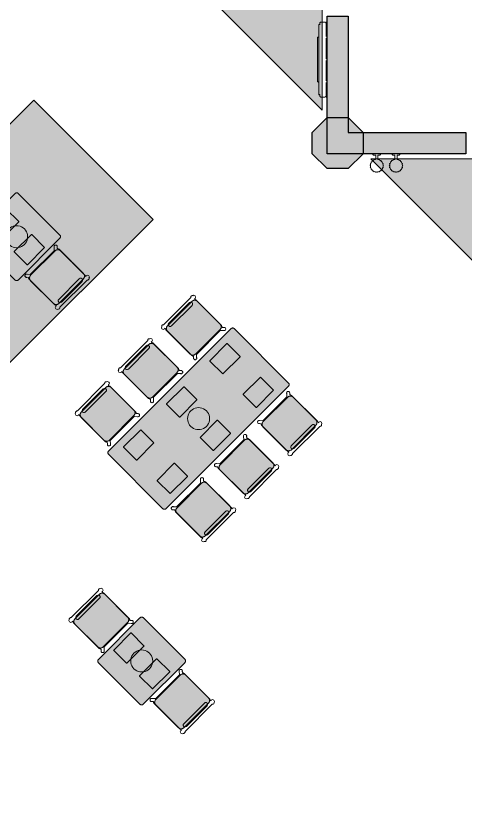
# Model space of a CAD drawing. Extents: x 2172.2 to 2210.6, y 415.3 to 458.1.
# Drawn here: x 2189.84 to 2195.15, y 437.31 to 446.82 of the extents above; entities that cross this region are included whole.
import ezdxf

# ---------------------------------------------------------------- set-up
doc = ezdxf.new("R2010")
doc.units = 0
for name, color, linetype, lineweight in [('AYAA_M3_CHAIRS', 7, 'CONTINUOUS', 18), ('AYAA_M3_COLUMNS', 8, 'CONTINUOUS', 30), ('AYAA_M3_FINE_DETAIL', 8, 'CONTINUOUS', 9), ('AYAA_M3_FLOOR_DECOR', 32, 'CONTINUOUS', 9), ('AYAA_M3_TABLES', 7, 'CONTINUOUS', 18), ('AYAA_M3_WALL_DECOR', 32, 'CONTINUOUS', 13), ('AYAA_M3_WALL_LIGHTS', 32, 'CONTINUOUS', 13), ('AYAA_M3_WALLS', 7, 'CONTINUOUS', 30)]:
    doc.layers.add(name, color=color, linetype=linetype, lineweight=lineweight)

# ---------------------------------------------------------------- blocks, each defined once
blk = doc.blocks.new('AYAA_M3_ARCHITECTURE')
at = {"layer": 'AYAA_M3_COLUMNS', "true_color": 0xcfdadc}
blk.add_hatch(color=256, dxfattribs=at).paths.add_polyline_path([(3.511421, 11.014322), (3.334645, 11.191097), (3.334678, 11.441131), (3.511421, 11.61787), (3.761419, 11.61787), (3.938195, 11.441095), (3.938195, 11.191097), (3.761419, 11.014322)])
at = {"layer": 'AYAA_M3_WALLS', "true_color": 0xe1e6e6}
blk.add_hatch(color=256, dxfattribs=at).paths.add_polyline_path([(3.51142, 11.191096), (3.51142, 12.816096), (3.76142, 12.816096), (3.76142, 11.441096), (5.149808, 11.441096), (5.149808, 11.191096)])
at = {"layer": 'AYAA_M3_COLUMNS', "linetype": 'CONTINUOUS', "lineweight": -2}
blk.add_lwpolyline([(3.511421, 11.014322), (3.334645, 11.191097), (3.334678, 11.441131), (3.511421, 11.61787), (3.761419, 11.61787), (3.938195, 11.441095), (3.938195, 11.191097), (3.761419, 11.014322)], close=True, dxfattribs=at)
at = {"layer": 'AYAA_M3_WALLS', "linetype": 'CONTINUOUS', "lineweight": -2}
blk.add_lwpolyline([(3.51142, 11.191096), (3.51142, 12.816096), (3.76142, 12.816096), (3.76142, 11.441096), (5.149808, 11.441096), (5.149808, 11.191096)], close=True, dxfattribs=at)
blk = doc.blocks.new('AYAA_M3_MIXED_FLOOR_BAY_01')
at = {"true_color": 0xa16b4f}
for points in [[(0.069483, 11.800905), (-1.602789, 10.128633), (-0.238478, 8.764322), (1.433794, 10.436594), (1.454892, 10.415496), (-0.256306, 8.704298), (-1.662812, 10.110804), (0.048386, 11.822002)], [(-1.494746, 10.160724), (-0.206386, 8.872365), (1.395819, 10.474569), (1.425355, 10.445033), (-0.231346, 8.788331), (-1.578779, 10.135764), (0.077923, 11.792466), (0.107459, 11.762929)]]:
    blk.add_hatch(color=256, dxfattribs=at).paths.add_polyline_path(points)
at = {"true_color": 0x3d3b33}
for points in [[(0.069483, 11.800905), (0.077923, 11.792466), (-1.578779, 10.135764), (-0.231346, 8.788331), (1.425355, 10.445033), (1.433794, 10.436594), (-0.238478, 8.764322), (-1.602789, 10.128633)], [(1.38738, 10.483008), (1.395819, 10.474569), (-0.206386, 8.872365), (-1.494746, 10.160724), (0.107459, 11.762929), (0.115898, 11.75449), (-1.470736, 10.167856), (-0.199255, 8.896374)]]:
    blk.add_hatch(color=256, dxfattribs=at).paths.add_polyline_path(points)
at = {"true_color": 0xa16b4f}
h = blk.add_hatch(color=256, dxfattribs=at)
h.paths.add_polyline_path([(0.115898, 11.75449), (0.180598, 11.68979), (-0.002455, 11.616446), (-0.1435, 11.264425), (0.208521, 11.40547), (0.281865, 11.588523), (0.433769, 11.436619), (0.250716, 11.363275), (0.109671, 11.011254), (0.461692, 11.152299), (0.535036, 11.335352), (0.68694, 11.183448), (0.503887, 11.110103), (0.362842, 10.758083), (0.714863, 10.899128), (0.788207, 11.082181), (0.940111, 10.930277), (0.757058, 10.856932), (0.616014, 10.504912), (0.968034, 10.645956), (1.041379, 10.82901), (1.193283, 10.677105), (1.010229, 10.603761), (0.869185, 10.251741), (1.221205, 10.392785), (1.29455, 10.575838), (1.38738, 10.483008), (-0.199255, 8.896374), (-1.470736, 10.167856)])
h.paths.add_polyline_path([(0.413361, 10.006893), (0.272316, 9.654872), (0.624337, 9.795917), (0.765381, 10.147937)], flags=0)
h.paths.add_polyline_path([(0.371166, 10.049088), (0.51221, 10.401108), (0.16019, 10.260064), (0.019145, 9.908043)], flags=0)
h.paths.add_polyline_path([(-0.234026, 10.161214), (0.117994, 10.302259), (0.259039, 10.65428), (-0.092981, 10.513235)], flags=0)
h.paths.add_polyline_path([(-0.324553, 9.058003), (0.027468, 9.199048), (0.168513, 9.551069), (-0.183508, 9.410024)], flags=0)
h.paths.add_polyline_path([(-0.135177, 10.55543), (0.005868, 10.907451), (-0.346153, 10.766406), (-0.487197, 10.414385)], flags=0)
h.paths.add_polyline_path([(-0.225703, 9.452219), (-0.084658, 9.80424), (-0.436679, 9.663195), (-0.577724, 9.311174)], flags=0)
h.paths.add_polyline_path([(-0.247303, 11.160622), (-0.599324, 11.019577), (-0.740368, 10.667556), (-0.388348, 10.808601)], flags=0)
h.paths.add_polyline_path([(-0.337829, 10.057411), (-0.68985, 9.916366), (-0.830895, 9.564346), (-0.478874, 9.70539)], flags=0)
h.paths.add_polyline_path([(-0.732045, 9.958561), (-0.591001, 10.310582), (-0.943021, 10.169537), (-1.084066, 9.817517)], flags=0)
h.paths.add_polyline_path([(-0.844172, 10.563753), (-1.196192, 10.422708), (-1.337237, 10.070688), (-0.985216, 10.211732)], flags=0)
at = {"true_color": 0xe6decc}
for points in [[(0.224931, 11.645457), (0.041147, 11.572844), (-0.039696, 11.368228), (0.164919, 11.449071), (0.237532, 11.632856), (0.281865, 11.588523), (0.208521, 11.40547), (-0.1435, 11.264425), (-0.002455, 11.616446), (0.180598, 11.68979)], [(0.490703, 11.379685), (0.535036, 11.335352), (0.461692, 11.152299), (0.109671, 11.011254), (0.250716, 11.363275), (0.433769, 11.436619), (0.478102, 11.392286), (0.294318, 11.319673), (0.213475, 11.115057), (0.41809, 11.1959)], [(0.743874, 11.126514), (0.788207, 11.082181), (0.714863, 10.899128), (0.362842, 10.758083), (0.503887, 11.110103), (0.68694, 11.183448), (0.731273, 11.139115), (0.547489, 11.066502), (0.466646, 10.861886), (0.671261, 10.942729)], [(0.757058, 10.856932), (0.940111, 10.930277), (0.984445, 10.885944), (0.80066, 10.813331), (0.719817, 10.608715), (0.924433, 10.689558), (0.997045, 10.873343), (1.041379, 10.82901), (0.968034, 10.645956), (0.616014, 10.504912)], [(1.29455, 10.575838), (1.221205, 10.392785), (0.869185, 10.251741), (1.010229, 10.603761), (1.193283, 10.677105), (1.237616, 10.632772), (1.053831, 10.56016), (0.972988, 10.355544), (1.177604, 10.436387), (1.250217, 10.620172)]]:
    blk.add_hatch(color=256, dxfattribs=at).paths.add_polyline_path(points)
at = {"true_color": 0x757d5e}
for points in [[(0.237532, 11.632856), (0.164919, 11.449071), (-0.039696, 11.368228), (0.041147, 11.572844), (0.224931, 11.645457)], [(0.41809, 11.1959), (0.213475, 11.115057), (0.294318, 11.319673), (0.478102, 11.392286), (0.490703, 11.379685)], [(0.671261, 10.942729), (0.466646, 10.861886), (0.547489, 11.066502), (0.731273, 11.139115), (0.743874, 11.126514)], [(-0.636565, 10.77136), (-0.555722, 10.975975), (-0.351106, 11.056819), (-0.431949, 10.852203)], [(0.997045, 10.873343), (0.924433, 10.689558), (0.719817, 10.608715), (0.80066, 10.813331), (0.984445, 10.885944)], [(-0.178778, 10.599032), (-0.383394, 10.518189), (-0.302551, 10.722804), (-0.097935, 10.803647)], [(1.177604, 10.436387), (0.972988, 10.355544), (1.053831, 10.56016), (1.237616, 10.632772), (1.250217, 10.620172)], [(0.155236, 10.550476), (0.074393, 10.345861), (-0.130223, 10.265017), (-0.04938, 10.469633)], [(-1.152591, 10.379107), (-0.947975, 10.45995), (-1.028818, 10.255334), (-1.233434, 10.174491)], [(0.122948, 10.011846), (0.203791, 10.216462), (0.408407, 10.297305), (0.327564, 10.092689)], [(-0.694804, 10.206779), (-0.775647, 10.002163), (-0.980263, 9.92132), (-0.89942, 10.125936)], [(0.661578, 10.044134), (0.580735, 9.839518), (0.376119, 9.758675), (0.456962, 9.963291)], [(-0.441633, 9.953608), (-0.522476, 9.748992), (-0.727092, 9.668149), (-0.646248, 9.872764)], [(-0.188462, 9.700437), (-0.269305, 9.495821), (-0.473921, 9.414978), (-0.393077, 9.619593)], [(-0.016134, 9.24265), (-0.220749, 9.161807), (-0.139906, 9.366422), (0.064709, 9.447265)]]:
    blk.add_hatch(color=256, dxfattribs=at).paths.add_polyline_path(points)
at = {"true_color": 0xe6decc}
h = blk.add_hatch(color=256, dxfattribs=at)
h.paths.add_polyline_path([(-0.388348, 10.808601), (-0.740368, 10.667556), (-0.599324, 11.019577), (-0.247303, 11.160622)])
h.paths.add_polyline_path([(-0.351106, 11.056819), (-0.555722, 10.975975), (-0.636565, 10.77136), (-0.431949, 10.852203)], flags=0)
h = blk.add_hatch(color=256, dxfattribs=at)
h.paths.add_polyline_path([(-0.346153, 10.766406), (0.005868, 10.907451), (-0.135177, 10.55543), (-0.487197, 10.414385)])
h.paths.add_polyline_path([(-0.383394, 10.518189), (-0.178778, 10.599032), (-0.097935, 10.803647), (-0.302551, 10.722804)], flags=0)
h = blk.add_hatch(color=256, dxfattribs=at)
h.paths.add_polyline_path([(-0.092981, 10.513235), (0.259039, 10.65428), (0.117994, 10.302259), (-0.234026, 10.161214)])
h.paths.add_polyline_path([(0.074393, 10.345861), (0.155236, 10.550476), (-0.04938, 10.469633), (-0.130223, 10.265017)], flags=0)
h = blk.add_hatch(color=256, dxfattribs=at)
h.paths.add_polyline_path([(-0.985216, 10.211732), (-1.337237, 10.070688), (-1.196192, 10.422708), (-0.844172, 10.563753)])
h.paths.add_polyline_path([(-1.233434, 10.174491), (-1.028818, 10.255334), (-0.947975, 10.45995), (-1.152591, 10.379107)], flags=0)
h = blk.add_hatch(color=256, dxfattribs=at)
h.paths.add_polyline_path([(0.51221, 10.401108), (0.371166, 10.049088), (0.019145, 9.908043), (0.16019, 10.260064)])
h.paths.add_polyline_path([(0.327564, 10.092689), (0.408407, 10.297305), (0.203791, 10.216462), (0.122948, 10.011846)], flags=0)
h = blk.add_hatch(color=256, dxfattribs=at)
h.paths.add_polyline_path([(-1.084066, 9.817517), (-0.943021, 10.169537), (-0.591001, 10.310582), (-0.732045, 9.958561)])
h.paths.add_polyline_path([(-0.775647, 10.002163), (-0.694804, 10.206779), (-0.89942, 10.125936), (-0.980263, 9.92132)], flags=0)
h = blk.add_hatch(color=256, dxfattribs=at)
h.paths.add_polyline_path([(0.765381, 10.147937), (0.624337, 9.795917), (0.272316, 9.654872), (0.413361, 10.006893)])
h.paths.add_polyline_path([(0.580735, 9.839518), (0.661578, 10.044134), (0.456962, 9.963291), (0.376119, 9.758675)], flags=0)
h = blk.add_hatch(color=256, dxfattribs=at)
h.paths.add_polyline_path([(-0.337829, 10.057411), (-0.478874, 9.70539), (-0.830895, 9.564346), (-0.68985, 9.916366)])
h.paths.add_polyline_path([(-0.522476, 9.748992), (-0.441633, 9.953608), (-0.646248, 9.872764), (-0.727092, 9.668149)], flags=0)
h = blk.add_hatch(color=256, dxfattribs=at)
h.paths.add_polyline_path([(-0.084658, 9.80424), (-0.225703, 9.452219), (-0.577724, 9.311174), (-0.436679, 9.663195)])
h.paths.add_polyline_path([(-0.188462, 9.700437), (-0.393077, 9.619593), (-0.473921, 9.414978), (-0.269305, 9.495821)], flags=0)
h = blk.add_hatch(color=256, dxfattribs=at)
h.paths.add_polyline_path([(0.027468, 9.199048), (-0.324553, 9.058003), (-0.183508, 9.410024), (0.168513, 9.551069)])
h.paths.add_polyline_path([(0.064709, 9.447265), (-0.139906, 9.366422), (-0.220749, 9.161807), (-0.016134, 9.24265)], flags=0)
at = {"color": 0, "linetype": 'CONTINUOUS', "lineweight": -2}
blk.add_lwpolyline([(0.048386, 11.822002), (1.454892, 10.415496), (-0.256306, 8.704298), (-1.662812, 10.110804)], close=True, dxfattribs=at)
blk = doc.blocks.new('AYAA_M3_MIXED_FLOOR_TRIANGLE_L_1')
at = {"true_color": 0xe6decc}
h = blk.add_hatch(color=256, dxfattribs=at)
h.paths.add_polyline_path([(3.31942, 19.440728), (3.320229, 19.423648), (3.320469, 19.421207), (3.320948, 19.4188), (3.32166, 19.416453), (3.322599, 19.414186), (3.323756, 19.412022), (3.325119, 19.409982), (3.326675, 19.408086), (3.32841, 19.406351), (3.330306, 19.404795), (3.332346, 19.403432), (3.33451, 19.402275), (3.336777, 19.401336), (3.339124, 19.400624), (3.341531, 19.400145), (3.343972, 19.399905), (3.361052, 19.399096), (3.45142, 19.399096), (3.45142, 11.707015), (-4.372661, 19.531096), (3.31942, 19.531096)])
h.paths.add_polyline_path([(3.273101, 19.404286), (3.271909, 19.409046), (3.27143, 19.411452), (3.27071, 19.416306), (3.270289, 19.421195), (3.26951, 19.437048), (3.26942, 19.440728), (3.26942, 19.481096), (-4.251951, 19.481096), (3.40142, 11.827725), (3.40142, 19.349096), (3.359825, 19.349111), (3.341519, 19.349965), (3.339071, 19.350146), (3.33663, 19.350386), (3.331776, 19.351106), (3.32937, 19.351585), (3.32461, 19.352777), (3.322262, 19.353489), (3.317642, 19.355142), (3.315376, 19.356081), (3.31094, 19.358179), (3.308776, 19.359336), (3.304568, 19.361858), (3.302528, 19.363221), (3.298587, 19.366144), (3.29669, 19.367701), (3.293054, 19.370996), (3.29132, 19.37273), (3.288025, 19.376366), (3.286468, 19.378263), (3.283545, 19.382204), (3.282182, 19.384244), (3.27966, 19.388452), (3.278503, 19.390616), (3.276405, 19.395052), (3.275466, 19.397318), (3.273813, 19.401938)], flags=0)
at = {"true_color": 0x757d5e}
h = blk.add_hatch(color=256, dxfattribs=at)
h.paths.add_polyline_path([(3.26942, 19.481096), (3.269465, 19.438274), (3.270289, 19.421195), (3.27047, 19.418747), (3.27071, 19.416306), (3.27143, 19.411452), (3.271909, 19.409046), (3.273101, 19.404286), (3.273813, 19.401938), (3.275466, 19.397318), (3.276405, 19.395052), (3.278503, 19.390616), (3.27966, 19.388452), (3.282182, 19.384244), (3.283545, 19.382204), (3.286468, 19.378263), (3.288025, 19.376366), (3.29132, 19.37273), (3.293054, 19.370996), (3.29669, 19.367701), (3.298587, 19.366144), (3.302528, 19.363221), (3.304568, 19.361858), (3.308776, 19.359336), (3.31094, 19.358179), (3.315376, 19.356081), (3.317642, 19.355142), (3.322262, 19.353489), (3.32461, 19.352777), (3.32937, 19.351585), (3.331776, 19.351106), (3.33663, 19.350386), (3.339071, 19.350146), (3.341519, 19.349965), (3.358598, 19.349141), (3.40142, 19.349096), (3.40142, 11.827725), (-4.251951, 19.481096)])
h.paths.add_polyline_path([(3.247636, 19.374117), (3.244069, 19.381658), (3.24313, 19.383924), (3.24032, 19.391778), (3.239608, 19.394126), (3.237581, 19.402218), (3.237103, 19.404624), (3.235879, 19.412875), (3.235331, 19.419477), (3.234476, 19.437415), (3.23442, 19.446096), (-4.167453, 19.446096), (3.36642, 11.912223), (3.36642, 19.314096), (3.357739, 19.314152), (3.339801, 19.315007), (3.333199, 19.315555), (3.324948, 19.316779), (3.322542, 19.317257), (3.31445, 19.319284), (3.312102, 19.319996), (3.304248, 19.322806), (3.301982, 19.323745), (3.294441, 19.327312), (3.292278, 19.328468), (3.285123, 19.332757), (3.283083, 19.33412), (3.276383, 19.339089), (3.274486, 19.340645), (3.268306, 19.346247), (3.266571, 19.347982), (3.260969, 19.354162), (3.259413, 19.356059), (3.254444, 19.362759), (3.253081, 19.364799), (3.248792, 19.371954)], flags=0)
at = {"true_color": 0xe6decc}
blk.add_hatch(color=256, dxfattribs=at).paths.add_polyline_path([(3.260969, 19.354162), (3.266571, 19.347982), (3.268306, 19.346247), (3.274486, 19.340645), (3.276383, 19.339089), (3.283083, 19.33412), (3.285123, 19.332757), (3.292278, 19.328468), (3.294441, 19.327312), (3.301982, 19.323745), (3.304248, 19.322806), (3.312102, 19.319996), (3.31445, 19.319284), (3.322542, 19.317257), (3.324948, 19.316779), (3.333199, 19.315555), (3.339801, 19.315007), (3.355654, 19.314228), (3.361052, 19.314096), (3.36642, 19.314096), (3.36642, 11.912223), (-4.167453, 19.446096), (3.23442, 19.446096), (3.23442, 19.440728), (3.234552, 19.43533), (3.235331, 19.419477), (3.235879, 19.412875), (3.237103, 19.404624), (3.237581, 19.402218), (3.239608, 19.394126), (3.24032, 19.391778), (3.24313, 19.383924), (3.244069, 19.381658), (3.247636, 19.374117), (3.248792, 19.371954), (3.253081, 19.364799), (3.254444, 19.362759), (3.259413, 19.356059)])
at = {"color": 0, "linetype": 'CONTINUOUS', "lineweight": -2}
blk.add_lwpolyline([(3.325119, 19.409982), (3.326675, 19.408086), (3.32841, 19.406351), (3.330306, 19.404795), (3.332346, 19.403432), (3.33451, 19.402275), (3.336777, 19.401336), (3.339124, 19.400624), (3.341531, 19.400145), (3.343972, 19.399905), (3.361052, 19.399096), (3.45142, 19.399096), (3.45142, 11.707015), (-4.372661, 19.531096), (3.31942, 19.531096), (3.31945, 19.439501), (3.320229, 19.423648), (3.320469, 19.421207), (3.320948, 19.4188), (3.32166, 19.416453), (3.322599, 19.414186), (3.323756, 19.412022)], close=True, dxfattribs=at)
blk = doc.blocks.new('AYAA_M3_MIXED_FLOOR_TRIANGLE_L_2')
at = {"true_color": 0xe6decc}
h = blk.add_hatch(color=256, dxfattribs=at)
h.paths.add_polyline_path([(10.21142, 8.066096), (10.21142, 6.166096), (11.85142, 6.166096), (11.85142, 3.307015), (4.027339, 11.131096), (11.71942, 11.131096), (11.71942, 11.040728), (11.720229, 11.023648), (11.720469, 11.021207), (11.720948, 11.0188), (11.72166, 11.016453), (11.722599, 11.014186), (11.723756, 11.012022), (11.725119, 11.009982), (11.726675, 11.008086), (11.72841, 11.006351), (11.730306, 11.004795), (11.732346, 11.003432), (11.73451, 11.002275), (11.736777, 11.001336), (11.739124, 11.000624), (11.741531, 11.000145), (11.743972, 10.999905), (11.761052, 10.999096), (11.85142, 10.999096), (11.85142, 8.066096)])
h.paths.add_polyline_path([(10.162381, 8.075851), (10.163573, 8.08061), (10.165226, 8.08523), (10.167324, 8.089666), (10.169847, 8.093875), (10.172769, 8.097816), (10.176065, 8.101451), (10.1797, 8.104747), (10.183641, 8.107669), (10.18785, 8.110192), (10.192286, 8.11229), (10.196906, 8.113943), (10.201665, 8.115135), (10.206519, 8.115855), (10.21142, 8.116096), (11.80142, 8.116096), (11.80142, 10.949096), (11.758598, 10.949141), (11.741519, 10.949965), (11.739071, 10.950146), (11.73663, 10.950386), (11.731776, 10.951106), (11.72937, 10.951585), (11.72461, 10.952777), (11.722262, 10.953489), (11.717642, 10.955142), (11.715376, 10.956081), (11.71094, 10.958179), (11.708776, 10.959336), (11.704568, 10.961858), (11.702528, 10.963221), (11.698587, 10.966144), (11.69669, 10.967701), (11.693054, 10.970996), (11.69132, 10.97273), (11.688025, 10.976366), (11.686468, 10.978263), (11.683545, 10.982204), (11.682182, 10.984244), (11.67966, 10.988452), (11.678503, 10.990616), (11.676405, 10.995052), (11.675466, 10.997318), (11.673813, 11.001938), (11.673101, 11.004286), (11.671909, 11.009046), (11.67143, 11.011452), (11.67071, 11.016306), (11.67047, 11.018747), (11.670289, 11.021195), (11.669465, 11.038274), (11.66942, 11.081096), (4.148049, 11.081096), (11.80142, 3.427725), (11.80142, 6.116096), (10.21142, 6.116096), (10.206519, 6.116337), (10.201665, 6.117057), (10.196906, 6.118249), (10.192286, 6.119902), (10.18785, 6.122), (10.183641, 6.124523), (10.1797, 6.127445), (10.176065, 6.130741), (10.172769, 6.134376), (10.169847, 6.138317), (10.167324, 6.142526), (10.165226, 6.146962), (10.163573, 6.151582), (10.162381, 6.156341), (10.161661, 6.161195), (10.16142, 6.166096), (10.16142, 8.066096), (10.161661, 8.070997)], flags=0)
at = {"true_color": 0x757d5e}
h = blk.add_hatch(color=256, dxfattribs=at)
h.paths.add_polyline_path([(10.206519, 8.115855), (10.201665, 8.115135), (10.196906, 8.113943), (10.192286, 8.11229), (10.18785, 8.110192), (10.183641, 8.107669), (10.1797, 8.104747), (10.176065, 8.101451), (10.172769, 8.097816), (10.169847, 8.093875), (10.167324, 8.089666), (10.165226, 8.08523), (10.163573, 8.08061), (10.162381, 8.075851), (10.161661, 8.070997), (10.16142, 8.066096), (10.16142, 6.166096), (10.161661, 6.161195), (10.162381, 6.156341), (10.163573, 6.151582), (10.165226, 6.146962), (10.167324, 6.142526), (10.169847, 6.138317), (10.172769, 6.134376), (10.176065, 6.130741), (10.1797, 6.127445), (10.183641, 6.124523), (10.18785, 6.122), (10.192286, 6.119902), (10.196906, 6.118249), (10.201665, 6.117057), (10.206519, 6.116337), (10.21142, 6.116096), (11.80142, 6.116096), (11.80142, 3.427725), (4.148049, 11.081096), (11.66942, 11.081096), (11.669465, 11.038274), (11.670289, 11.021195), (11.67047, 11.018747), (11.67071, 11.016306), (11.67143, 11.011452), (11.671909, 11.009046), (11.673101, 11.004286), (11.673813, 11.001938), (11.675466, 10.997318), (11.676405, 10.995052), (11.678503, 10.990616), (11.67966, 10.988452), (11.682182, 10.984244), (11.683545, 10.982204), (11.686468, 10.978263), (11.688025, 10.976366), (11.69132, 10.97273), (11.693054, 10.970996), (11.69669, 10.967701), (11.698587, 10.966144), (11.702528, 10.963221), (11.704568, 10.961858), (11.708776, 10.959336), (11.71094, 10.958179), (11.715376, 10.956081), (11.717642, 10.955142), (11.722262, 10.953489), (11.72461, 10.952777), (11.72937, 10.951585), (11.731776, 10.951106), (11.73663, 10.950386), (11.739071, 10.950146), (11.741519, 10.949965), (11.758598, 10.949141), (11.80142, 10.949096), (11.80142, 8.116096), (10.21142, 8.116096)])
h.paths.add_polyline_path([(10.12642, 8.066096), (10.126829, 8.074427), (10.128053, 8.082679), (10.13008, 8.09077), (10.13289, 8.098624), (10.136457, 8.106165), (10.140745, 8.113319), (10.145714, 8.120019), (10.151316, 8.1262), (10.157497, 8.131802), (10.164197, 8.136771), (10.171351, 8.141059), (10.178892, 8.144626), (10.186746, 8.147436), (10.194837, 8.149463), (10.203089, 8.150687), (10.21142, 8.151096), (11.76642, 8.151096), (11.76642, 10.914096), (11.761052, 10.914096), (11.755654, 10.914228), (11.739801, 10.915007), (11.733199, 10.915555), (11.724948, 10.916779), (11.722542, 10.917257), (11.71445, 10.919284), (11.712102, 10.919996), (11.704248, 10.922806), (11.701982, 10.923745), (11.694441, 10.927312), (11.692278, 10.928468), (11.685123, 10.932757), (11.683083, 10.93412), (11.676383, 10.939089), (11.674486, 10.940645), (11.668306, 10.946247), (11.666571, 10.947982), (11.660969, 10.954162), (11.659413, 10.956059), (11.654444, 10.962759), (11.653081, 10.964799), (11.648792, 10.971954), (11.647636, 10.974117), (11.644069, 10.981658), (11.64313, 10.983924), (11.64032, 10.991778), (11.639608, 10.994126), (11.637581, 11.002218), (11.637103, 11.004624), (11.635879, 11.012875), (11.635331, 11.019477), (11.634552, 11.03533), (11.63442, 11.040728), (11.63442, 11.046096), (4.232547, 11.046096), (11.76642, 3.512223), (11.76642, 6.081096), (10.21142, 6.081096), (10.203089, 6.081505), (10.194837, 6.082729), (10.186746, 6.084756), (10.178892, 6.087566), (10.171351, 6.091133), (10.164197, 6.095421), (10.157497, 6.10039), (10.151316, 6.105992), (10.145714, 6.112173), (10.140745, 6.118873), (10.136457, 6.126027), (10.13289, 6.133568), (10.13008, 6.141422), (10.128053, 6.149513), (10.126829, 6.157765), (10.12642, 6.166096)], flags=0)
at = {"true_color": 0xe6decc}
blk.add_hatch(color=256, dxfattribs=at).paths.add_polyline_path([(10.145714, 6.112173), (10.151316, 6.105992), (10.157497, 6.10039), (10.164197, 6.095421), (10.171351, 6.091133), (10.178892, 6.087566), (10.186746, 6.084756), (10.194837, 6.082729), (10.203089, 6.081505), (10.21142, 6.081096), (11.76642, 6.081096), (11.76642, 3.512223), (4.232547, 11.046096), (11.63442, 11.046096), (11.63442, 11.040728), (11.634552, 11.03533), (11.635331, 11.019477), (11.635879, 11.012875), (11.637103, 11.004624), (11.637581, 11.002218), (11.639608, 10.994126), (11.64032, 10.991778), (11.64313, 10.983924), (11.644069, 10.981658), (11.647636, 10.974117), (11.648792, 10.971954), (11.653081, 10.964799), (11.654444, 10.962759), (11.659413, 10.956059), (11.660969, 10.954162), (11.666571, 10.947982), (11.668306, 10.946247), (11.674486, 10.940645), (11.676383, 10.939089), (11.683083, 10.93412), (11.685123, 10.932757), (11.692278, 10.928468), (11.694441, 10.927312), (11.701982, 10.923745), (11.704248, 10.922806), (11.712102, 10.919996), (11.71445, 10.919284), (11.722542, 10.917257), (11.724948, 10.916779), (11.733199, 10.915555), (11.739801, 10.915007), (11.755654, 10.914228), (11.761052, 10.914096), (11.76642, 10.914096), (11.76642, 8.151096), (10.21142, 8.151096), (10.203089, 8.150687), (10.194837, 8.149463), (10.186746, 8.147436), (10.178892, 8.144626), (10.171351, 8.141059), (10.164197, 8.136771), (10.157497, 8.131802), (10.151316, 8.1262), (10.145714, 8.120019), (10.140745, 8.113319), (10.136457, 8.106165), (10.13289, 8.098624), (10.13008, 8.09077), (10.128053, 8.082679), (10.126829, 8.074427), (10.12642, 8.066096), (10.12642, 6.166096), (10.126829, 6.157765), (10.128053, 6.149513), (10.13008, 6.141422), (10.13289, 6.133568), (10.136457, 6.126027), (10.140745, 6.118873)])
at = {"color": 0, "linetype": 'CONTINUOUS', "lineweight": -2}
blk.add_lwpolyline([(11.71942, 11.131096), (11.71942, 11.040728), (11.720229, 11.023648), (11.720469, 11.021207), (11.720948, 11.0188), (11.72166, 11.016453), (11.722599, 11.014186), (11.723756, 11.012022), (11.725119, 11.009982), (11.726675, 11.008086), (11.72841, 11.006351), (11.730306, 11.004795), (11.732346, 11.003432), (11.73451, 11.002275), (11.736777, 11.001336), (11.739124, 11.000624), (11.741531, 11.000145), (11.743972, 10.999905), (11.761052, 10.999096), (11.85142, 10.999096), (11.85142, 8.066096), (10.21142, 8.066096), (10.21142, 6.166096), (11.85142, 6.166096), (11.85142, 3.307015), (4.027339, 11.131096)], close=True, dxfattribs=at)
blk = doc.blocks.new('AYAA_M3_UNIQUE_WALL_COMPOSITION_07')
at = {"color": 0, "linetype": 'CONTINUOUS', "lineweight": -2}
for points in [[(-0.41515, -0.086), (-0.41515, -0.084), (-0.414482, -0.081503), (-0.412647, -0.079668), (-0.412019, -0.0795), (-0.42865, -0.0795), (-0.435641, -0.07763), (-0.44078, -0.072491), (-0.44265, -0.0655), (-0.44265, -0.0185), (-0.44078, -0.011509), (-0.435641, -0.00637), (-0.42865, -0.0045), (-0.27105, -0.0045), (-0.27105, -0.003), (-0.44265, -0.003), (-0.44265, 0.008), (0.44265, 0.008), (0.44265, -0.003), (0.27105, -0.003), (0.27105, -0.0045), (0.42865, -0.0045), (0.435641, -0.00637), (0.44078, -0.011509), (0.44265, -0.0185), (0.44265, -0.0655), (0.44078, -0.072491), (0.435641, -0.07763), (0.42865, -0.0795), (0.412019, -0.0795), (0.412647, -0.079668), (0.414482, -0.081503), (0.41515, -0.084), (0.41515, -0.086), (0.414482, -0.088497), (0.412647, -0.090332), (0.41015, -0.091), (-0.41015, -0.091), (-0.412647, -0.090332), (-0.414482, -0.088497)], [(-0.258508, -0.092), (0.258508, -0.092), (0.26416, -0.094343), (0.266501, -0.1), (0.26416, -0.105657), (0.258508, -0.108), (-0.258508, -0.108), (-0.264164, -0.105657), (-0.266508, -0.1), (-0.264164, -0.094343)], [(-0.01, -0.003), (-0.25105, -0.003), (-0.25105, -0.0045), (-0.01, -0.0045)], [(0.25105, -0.003), (0.01, -0.003), (0.01, -0.0045), (0.25105, -0.0045)]]:
    blk.add_lwpolyline(points, close=True, dxfattribs=at)
blk = doc.blocks.new('AYAA_M3_SCONCE')
at = {"color": 0, "linetype": 'CONTINUOUS', "lineweight": -2}
blk.add_lwpolyline([(-0.066057, -0.178967), (-0.064423, -0.178291), (-0.064952, -0.1775), (-0.069291, -0.168701), (-0.071015, -0.163622), (-0.072921, -0.164412), (-0.075043, -0.163533), (-0.075921, -0.161412), (-0.075043, -0.15929), (-0.072921, -0.158412), (-0.072618, -0.158538), (-0.074358, -0.149789), (-0.074835, -0.142517), (-0.076, -0.143), (-0.078121, -0.142121), (-0.079, -0.14), (-0.078121, -0.137879), (-0.076, -0.137), (-0.074835, -0.137483), (-0.074358, -0.130211), (-0.072618, -0.121462), (-0.072921, -0.121588), (-0.075043, -0.12071), (-0.075921, -0.118588), (-0.075043, -0.116467), (-0.072921, -0.115588), (-0.071015, -0.116378), (-0.069291, -0.111299), (-0.064952, -0.1025), (-0.064423, -0.101709), (-0.066057, -0.101033), (-0.066935, -0.098911), (-0.066057, -0.09679), (-0.063935, -0.095911), (-0.061814, -0.09679), (-0.061555, -0.097416), (-0.059501, -0.094343), (-0.053033, -0.086967), (-0.050898, -0.085095), (-0.051891, -0.084684), (-0.052769, -0.082563), (-0.051891, -0.080442), (-0.049769, -0.079563), (-0.047648, -0.080442), (-0.0471, -0.081764), (-0.045657, -0.080499), (-0.0375, -0.075048), (-0.033493, -0.073072), (-0.033693, -0.072989), (-0.034572, -0.070868), (-0.033693, -0.068747), (-0.031572, -0.067868), (-0.02945, -0.068747), (-0.028646, -0.07069), (-0.019411, -0.067556), (-0.013177, -0.066316), (-0.013816, -0.064774), (-0.012937, -0.062652), (-0.012, -0.062264), (-0.012, -0.014), (-0.037, -0.014), (-0.040995, -0.012931), (-0.043931, -0.009995), (-0.045, -0.006), (-0.043931, -0.002005), (-0.040995, 0.000931), (-0.037, 0.002), (0.037, 0.002), (0.040995, 0.000931), (0.043931, -0.002005), (0.045, -0.006), (0.043931, -0.009995), (0.040995, -0.012931), (0.037, -0.014), (0.012, -0.014), (0.012, -0.062264), (0.012937, -0.062652), (0.013816, -0.064774), (0.013177, -0.066316), (0.019411, -0.067556), (0.028646, -0.07069), (0.02945, -0.068747), (0.031572, -0.067868), (0.033693, -0.068747), (0.034572, -0.070868), (0.033693, -0.072989), (0.033493, -0.073072), (0.0375, -0.075048), (0.045657, -0.080499), (0.0471, -0.081764), (0.047648, -0.080442), (0.049769, -0.079563), (0.051891, -0.080442), (0.052769, -0.082563), (0.051891, -0.084684), (0.050898, -0.085095), (0.053033, -0.086967), (0.059501, -0.094343), (0.061555, -0.097416), (0.061814, -0.09679), (0.063935, -0.095911), (0.066057, -0.09679), (0.066935, -0.098911), (0.066057, -0.101033), (0.064423, -0.101709), (0.064952, -0.1025), (0.069291, -0.111299), (0.071015, -0.116378), (0.072921, -0.115588), (0.075043, -0.116467), (0.075921, -0.118588), (0.075043, -0.12071), (0.072921, -0.121588), (0.072618, -0.121462), (0.074358, -0.130211), (0.074835, -0.137483), (0.076, -0.137), (0.078121, -0.137879), (0.079, -0.14), (0.078121, -0.142121), (0.076, -0.143), (0.074835, -0.142517), (0.074358, -0.149789), (0.072618, -0.158538), (0.072921, -0.158412), (0.075043, -0.15929), (0.075921, -0.161412), (0.075043, -0.163533), (0.072921, -0.164412), (0.071015, -0.163622), (0.069291, -0.168701), (0.064952, -0.1775), (0.064423, -0.178291), (0.066057, -0.178967), (0.066935, -0.181089), (0.066057, -0.18321), (0.063935, -0.184089), (0.061814, -0.18321), (0.061555, -0.182584), (0.059501, -0.185657), (0.053033, -0.193033), (0.050898, -0.194905), (0.051891, -0.195316), (0.052769, -0.197437), (0.051891, -0.199558), (0.049769, -0.200437), (0.047648, -0.199558), (0.0471, -0.198236), (0.045657, -0.199501), (0.0375, -0.204952), (0.033493, -0.206928), (0.033693, -0.207011), (0.034572, -0.209132), (0.033693, -0.211253), (0.031572, -0.212132), (0.02945, -0.211253), (0.028646, -0.20931), (0.019411, -0.212444), (0.013177, -0.213684), (0.013816, -0.215226), (0.012937, -0.217348), (0.010816, -0.218226), (0.008695, -0.217348), (0.007816, -0.215226), (0.008131, -0.214467), (0, -0.215), (-0.008131, -0.214467), (-0.007816, -0.215226), (-0.008695, -0.217348), (-0.010816, -0.218226), (-0.012937, -0.217348), (-0.013816, -0.215226), (-0.013177, -0.213684), (-0.019411, -0.212444), (-0.028646, -0.20931), (-0.02945, -0.211253), (-0.031572, -0.212132), (-0.033693, -0.211253), (-0.034572, -0.209132), (-0.033693, -0.207011), (-0.033493, -0.206928), (-0.0375, -0.204952), (-0.045657, -0.199501), (-0.0471, -0.198236), (-0.047648, -0.199558), (-0.049769, -0.200437), (-0.051891, -0.199558), (-0.052769, -0.197437), (-0.051891, -0.195316), (-0.050898, -0.194905), (-0.053033, -0.193033), (-0.059501, -0.185657), (-0.061555, -0.182584), (-0.061814, -0.18321), (-0.063935, -0.184089), (-0.066057, -0.18321), (-0.066935, -0.181089)], close=True, dxfattribs=at)
blk = doc.blocks.new('AYAA_M3_DINING_TWO_SQUARE')
at = {"true_color": 0xf9f9f5}
blk.add_hatch(color=256, dxfattribs=at).paths.add_polyline_path([(-0.365847, -0.367678), (-0.369032, -0.364695), (-0.371594, -0.36135), (-0.373471, -0.357725), (-0.374615, -0.353911), (-0.375, -0.35), (-0.375, 0.35), (-0.374615, 0.353911), (-0.373471, 0.357725), (-0.371594, 0.36135), (-0.369032, 0.364695), (-0.365847, 0.367678), (-0.362118, 0.370225), (-0.357937, 0.372275), (-0.353407, 0.373776), (-0.348639, 0.374692), (-0.34375, 0.375), (0.34375, 0.375), (0.348639, 0.374692), (0.353407, 0.373776), (0.357937, 0.372275), (0.362118, 0.370225), (0.365847, 0.367678), (0.369032, 0.364695), (0.371594, 0.36135), (0.373471, 0.357725), (0.374615, 0.353911), (0.375, 0.35), (0.375, -0.35), (0.374615, -0.353911), (0.373471, -0.357725), (0.371594, -0.36135), (0.369032, -0.364695), (0.365847, -0.367678), (0.362118, -0.370225), (0.357937, -0.372275), (0.353407, -0.373776), (0.348639, -0.374692), (0.34375, -0.375), (-0.34375, -0.375), (-0.348639, -0.374692), (-0.353407, -0.373776), (-0.357937, -0.372275), (-0.362118, -0.370225)])
at = {"color": 0, "linetype": 'CONTINUOUS', "lineweight": -2}
blk.add_lwpolyline([(-0.374615, 0.353911), (-0.373471, 0.357725), (-0.371594, 0.36135), (-0.369032, 0.364695), (-0.365847, 0.367678), (-0.362118, 0.370225), (-0.357937, 0.372275), (-0.353407, 0.373776), (-0.348639, 0.374692), (-0.34375, 0.375), (0.34375, 0.375), (0.348639, 0.374692), (0.353407, 0.373776), (0.357937, 0.372275), (0.362118, 0.370225), (0.365847, 0.367678), (0.369032, 0.364695), (0.371594, 0.36135), (0.373471, 0.357725), (0.374615, 0.353911), (0.375, 0.35), (0.375, -0.35), (0.374615, -0.353911), (0.373471, -0.357725), (0.371594, -0.36135), (0.369032, -0.364695), (0.365847, -0.367678), (0.362118, -0.370225), (0.357937, -0.372275), (0.353407, -0.373776), (0.348639, -0.374692), (0.34375, -0.375), (-0.34375, -0.375), (-0.348639, -0.374692), (-0.353407, -0.373776), (-0.357937, -0.372275), (-0.362118, -0.370225), (-0.365847, -0.367678), (-0.369032, -0.364695), (-0.371594, -0.36135), (-0.373471, -0.357725), (-0.374615, -0.353911), (-0.375, -0.35), (-0.375, 0.35)], close=True, dxfattribs=at)
at = {"layer": 'AYAA_M3_FINE_DETAIL', "linetype": 'CONTINUOUS', "lineweight": -2}
for points in [[(-0.144733, 0.106001), (-0.145, 0.107), (-0.145, 0.323), (-0.144733, 0.323999), (-0.143999, 0.324733), (-0.143, 0.325), (0.143, 0.325), (0.143999, 0.324733), (0.144733, 0.323999), (0.145, 0.323), (0.145, 0.107), (0.144733, 0.106001), (0.143999, 0.105267), (0.143, 0.105), (-0.143, 0.105), (-0.143999, 0.105267)], [(-0.123637, 0.040172), (-0.115831, 0.059019), (-0.105172, 0.076412), (-0.091924, 0.091924), (-0.076412, 0.105172), (-0.059019, 0.115831), (-0.040172, 0.123637), (-0.020336, 0.128399), (0, 0.13), (0.020336, 0.128399), (0.040172, 0.123637), (0.059019, 0.115831), (0.076412, 0.105172), (0.091924, 0.091924), (0.105172, 0.076412), (0.115831, 0.059019), (0.123637, 0.040172), (0.128399, 0.020336), (0.13, 0), (0.128399, -0.020336), (0.123637, -0.040172), (0.115831, -0.059019), (0.105172, -0.076412), (0.091924, -0.091924), (0.076412, -0.105172), (0.059019, -0.115831), (0.040172, -0.123637), (0.020336, -0.128399), (0, -0.13), (-0.020336, -0.128399), (-0.040172, -0.123637), (-0.059019, -0.115831), (-0.076412, -0.105172), (-0.091924, -0.091924), (-0.105172, -0.076412), (-0.115831, -0.059019), (-0.123637, -0.040172), (-0.128399, -0.020336), (-0.13, 0), (-0.128399, 0.020336)], [(-0.144733, -0.106001), (-0.143999, -0.105267), (-0.143, -0.105), (0.143, -0.105), (0.143999, -0.105267), (0.144733, -0.106001), (0.145, -0.107), (0.145, -0.323), (0.144733, -0.323999), (0.143999, -0.324733), (0.143, -0.325), (-0.143, -0.325), (-0.143999, -0.324733), (-0.144733, -0.323999), (-0.145, -0.323), (-0.145, -0.107)]]:
    blk.add_lwpolyline(points, close=True, dxfattribs=at)
blk = doc.blocks.new('AYAA_M3_CHAIR_OLIVE')
at = {"true_color": 0x729160}
blk.add_hatch(color=256, dxfattribs=at).paths.add_polyline_path([(-0.247475, -0.204863), (-0.248872, -0.200013), (-0.249717, -0.195038), (-0.25, -0.19), (-0.25, 0.19), (-0.249717, 0.195038), (-0.248872, 0.200013), (-0.247475, 0.204863), (-0.245544, 0.209525), (-0.243103, 0.213941), (-0.240182, 0.218057), (-0.23682, 0.22182), (-0.233057, 0.225182), (-0.228941, 0.228103), (-0.224525, 0.230544), (-0.219863, 0.232475), (-0.215013, 0.233872), (-0.210038, 0.234717), (-0.205, 0.235), (0.205, 0.235), (0.210038, 0.234717), (0.215013, 0.233872), (0.219863, 0.232475), (0.224525, 0.230544), (0.228941, 0.228103), (0.233057, 0.225182), (0.23682, 0.22182), (0.240182, 0.218057), (0.243103, 0.213941), (0.245544, 0.209525), (0.247475, 0.204863), (0.248872, 0.200013), (0.249717, 0.195038), (0.25, 0.19), (0.25, -0.19), (0.249717, -0.195038), (0.248872, -0.200013), (0.247475, -0.204863), (0.245544, -0.209525), (0.243103, -0.213941), (0.240182, -0.218057), (0.23682, -0.22182), (0.233057, -0.225182), (0.228941, -0.228103), (0.224525, -0.230544), (0.219863, -0.232475), (0.215013, -0.233872), (0.210038, -0.234717), (0.205, -0.235), (-0.205, -0.235), (-0.210038, -0.234717), (-0.215013, -0.233872), (-0.219863, -0.232475), (-0.224525, -0.230544), (-0.228941, -0.228103), (-0.233057, -0.225182), (-0.23682, -0.22182), (-0.240182, -0.218057), (-0.243103, -0.213941), (-0.245544, -0.209525)])
at = {"color": 0, "linetype": 'CONTINUOUS', "lineweight": -2}
for points in [[(-0.255, -0.233), (-0.242972, -0.233), (-0.245992, -0.22998), (-0.25, -0.215), (-0.25, 0.215), (-0.245992, 0.22998), (-0.240149, 0.235823), (-0.252556, 0.249383), (-0.254118, 0.250179), (-0.258321, 0.254382), (-0.26102, 0.259679), (-0.26195, 0.26555), (-0.26102, 0.271421), (-0.258321, 0.276718), (-0.254118, 0.280921), (-0.248821, 0.28362), (-0.24295, 0.28455), (-0.237079, 0.28362), (-0.231782, 0.280921), (-0.227579, 0.276718), (-0.22608, 0.273776), (-0.20172, 0.24715), (-0.200943, 0.245), (0.200943, 0.245), (0.20172, 0.24715), (0.22608, 0.273776), (0.227579, 0.276718), (0.231782, 0.280921), (0.237079, 0.28362), (0.24295, 0.28455), (0.248821, 0.28362), (0.254118, 0.280921), (0.258321, 0.276718), (0.26102, 0.271421), (0.26195, 0.26555), (0.26102, 0.259679), (0.258321, 0.254382), (0.254118, 0.250179), (0.252556, 0.249383), (0.240149, 0.235823), (0.245992, 0.22998), (0.25, 0.215), (0.25, -0.215), (0.245992, -0.22998), (0.242972, -0.233), (0.255, -0.233), (0.270556, -0.239444), (0.277, -0.255), (0.270556, -0.270556), (0.259027, -0.275332), (0.258321, -0.276718), (0.254118, -0.280921), (0.248821, -0.28362), (0.24295, -0.28455), (0.237079, -0.28362), (0.231782, -0.280921), (0.227861, -0.277), (-0.227861, -0.277), (-0.231782, -0.280921), (-0.237079, -0.28362), (-0.24295, -0.28455), (-0.248821, -0.28362), (-0.254118, -0.280921), (-0.258321, -0.276718), (-0.259027, -0.275332), (-0.270556, -0.270556), (-0.277, -0.255), (-0.270556, -0.239444)], [(-0.247475, -0.204863), (-0.248872, -0.200013), (-0.249717, -0.195038), (-0.25, -0.19), (-0.25, 0.19), (-0.249717, 0.195038), (-0.248872, 0.200013), (-0.247475, 0.204863), (-0.245544, 0.209525), (-0.243103, 0.213941), (-0.240182, 0.218057), (-0.23682, 0.22182), (-0.233057, 0.225182), (-0.228941, 0.228103), (-0.224525, 0.230544), (-0.219863, 0.232475), (-0.215013, 0.233872), (-0.210038, 0.234717), (-0.205, 0.235), (0.205, 0.235), (0.210038, 0.234717), (0.215013, 0.233872), (0.219863, 0.232475), (0.224525, 0.230544), (0.228941, 0.228103), (0.233057, 0.225182), (0.23682, 0.22182), (0.240182, 0.218057), (0.243103, 0.213941), (0.245544, 0.209525), (0.247475, 0.204863), (0.248872, 0.200013), (0.249717, 0.195038), (0.25, 0.19), (0.25, -0.19), (0.249717, -0.195038), (0.248872, -0.200013), (0.247475, -0.204863), (0.245544, -0.209525), (0.243103, -0.213941), (0.240182, -0.218057), (0.23682, -0.22182), (0.233057, -0.225182), (0.228941, -0.228103), (0.224525, -0.230544), (0.219863, -0.232475), (0.215013, -0.233872), (0.210038, -0.234717), (0.205, -0.235), (-0.205, -0.235), (-0.210038, -0.234717), (-0.215013, -0.233872), (-0.219863, -0.232475), (-0.224525, -0.230544), (-0.228941, -0.228103), (-0.233057, -0.225182), (-0.23682, -0.22182), (-0.240182, -0.218057), (-0.243103, -0.213941), (-0.245544, -0.209525)], [(-0.183735, -0.203506), (-0.1725, -0.2005), (0.1725, -0.2005), (0.183735, -0.203506), (0.191994, -0.211765), (0.195, -0.223), (0.191994, -0.234235), (0.183735, -0.242494), (0.1725, -0.2455), (-0.1725, -0.2455), (-0.183735, -0.242494), (-0.191994, -0.234235), (-0.195, -0.223), (-0.191994, -0.211765)]]:
    blk.add_lwpolyline(points, close=True, dxfattribs=at)
blk = doc.blocks.new('AYAA_M3_TABLE_SIX')
at = {"true_color": 0xf9f9f5}
blk.add_hatch(color=256, dxfattribs=at).paths.add_polyline_path([(-1.049148, -0.46147), (-1.049786, -0.458263), (-1.05, -0.455), (-1.05, 0.455), (-1.049786, 0.458263), (-1.049148, 0.46147), (-1.048097, 0.464567), (-1.046651, 0.4675), (-1.044834, 0.470219), (-1.042678, 0.472678), (-1.040219, 0.474834), (-1.0375, 0.476651), (-1.034567, 0.478097), (-1.03147, 0.479148), (-1.028263, 0.479786), (-1.025, 0.48), (1.025, 0.48), (1.028263, 0.479786), (1.03147, 0.479148), (1.034567, 0.478097), (1.0375, 0.476651), (1.040219, 0.474834), (1.042678, 0.472678), (1.044834, 0.470219), (1.046651, 0.4675), (1.048097, 0.464567), (1.049148, 0.46147), (1.049786, 0.458263), (1.05, 0.455), (1.05, -0.455), (1.049786, -0.458263), (1.049148, -0.46147), (1.048097, -0.464567), (1.046651, -0.4675), (1.044834, -0.470219), (1.042678, -0.472678), (1.040219, -0.474834), (1.0375, -0.476651), (1.034567, -0.478097), (1.03147, -0.479148), (1.028263, -0.479786), (1.025, -0.48), (-1.025, -0.48), (-1.028263, -0.479786), (-1.03147, -0.479148), (-1.034567, -0.478097), (-1.0375, -0.476651), (-1.040219, -0.474834), (-1.042678, -0.472678), (-1.044834, -0.470219), (-1.046651, -0.4675), (-1.048097, -0.464567)])
at = {"color": 0, "linetype": 'CONTINUOUS', "lineweight": -2}
blk.add_lwpolyline([(-1.05, -0.455), (-1.05, 0.455), (-1.049786, 0.458263), (-1.049148, 0.46147), (-1.048097, 0.464567), (-1.046651, 0.4675), (-1.044834, 0.470219), (-1.042678, 0.472678), (-1.040219, 0.474834), (-1.0375, 0.476651), (-1.034567, 0.478097), (-1.03147, 0.479148), (-1.028263, 0.479786), (-1.025, 0.48), (1.025, 0.48), (1.028263, 0.479786), (1.03147, 0.479148), (1.034567, 0.478097), (1.0375, 0.476651), (1.040219, 0.474834), (1.042678, 0.472678), (1.044834, 0.470219), (1.046651, 0.4675), (1.048097, 0.464567), (1.049148, 0.46147), (1.049786, 0.458263), (1.05, 0.455), (1.05, -0.455), (1.049786, -0.458263), (1.049148, -0.46147), (1.048097, -0.464567), (1.046651, -0.4675), (1.044834, -0.470219), (1.042678, -0.472678), (1.040219, -0.474834), (1.0375, -0.476651), (1.034567, -0.478097), (1.03147, -0.479148), (1.028263, -0.479786), (1.025, -0.48), (-1.025, -0.48), (-1.028263, -0.479786), (-1.03147, -0.479148), (-1.034567, -0.478097), (-1.0375, -0.476651), (-1.040219, -0.474834), (-1.042678, -0.472678), (-1.044834, -0.470219), (-1.046651, -0.4675), (-1.048097, -0.464567), (-1.049148, -0.46147), (-1.049786, -0.458263)], close=True, dxfattribs=at)
at = {"layer": 'AYAA_M3_FINE_DETAIL', "linetype": 'CONTINUOUS', "lineweight": -2}
for points in [[(-0.865, 0.388), (-0.864733, 0.388999), (-0.863999, 0.389733), (-0.863, 0.39), (-0.577, 0.39), (-0.576001, 0.389733), (-0.575267, 0.388999), (-0.575, 0.388), (-0.575, 0.172), (-0.575267, 0.171001), (-0.576001, 0.170267), (-0.577, 0.17), (-0.863, 0.17), (-0.863999, 0.170267), (-0.864733, 0.171001), (-0.865, 0.172)], [(0.143999, 0.389733), (0.144733, 0.388999), (0.145, 0.388), (0.145, 0.172), (0.144733, 0.171001), (0.143999, 0.170267), (0.143, 0.17), (-0.143, 0.17), (-0.143999, 0.170267), (-0.144733, 0.171001), (-0.145, 0.172), (-0.145, 0.388), (-0.144733, 0.388999), (-0.143999, 0.389733), (-0.143, 0.39), (0.143, 0.39)], [(0.577, 0.39), (0.863, 0.39), (0.863999, 0.389733), (0.864733, 0.388999), (0.865, 0.388), (0.865, 0.172), (0.864733, 0.171001), (0.863999, 0.170267), (0.863, 0.17), (0.577, 0.17), (0.576001, 0.170267), (0.575267, 0.171001), (0.575, 0.172), (0.575, 0.388), (0.575267, 0.388999), (0.576001, 0.389733)], [(-0.123637, 0.040172), (-0.115831, 0.059019), (-0.105172, 0.076412), (-0.091924, 0.091924), (-0.076412, 0.105172), (-0.059019, 0.115831), (-0.040172, 0.123637), (-0.020336, 0.128399), (0, 0.13), (0.020336, 0.128399), (0.040172, 0.123637), (0.059019, 0.115831), (0.076412, 0.105172), (0.091924, 0.091924), (0.105172, 0.076412), (0.115831, 0.059019), (0.123637, 0.040172), (0.128399, 0.020336), (0.13, 0), (0.128399, -0.020336), (0.123637, -0.040172), (0.115831, -0.059019), (0.105172, -0.076412), (0.091924, -0.091924), (0.076412, -0.105172), (0.059019, -0.115831), (0.040172, -0.123637), (0.020336, -0.128399), (0, -0.13), (-0.020336, -0.128399), (-0.040172, -0.123637), (-0.059019, -0.115831), (-0.076412, -0.105172), (-0.091924, -0.091924), (-0.105172, -0.076412), (-0.115831, -0.059019), (-0.123637, -0.040172), (-0.128399, -0.020336), (-0.13, 0), (-0.128399, 0.020336)], [(-0.576001, -0.170267), (-0.575267, -0.171001), (-0.575, -0.172), (-0.575, -0.388), (-0.575267, -0.388999), (-0.576001, -0.389733), (-0.577, -0.39), (-0.863, -0.39), (-0.863999, -0.389733), (-0.864733, -0.388999), (-0.865, -0.388), (-0.865, -0.172), (-0.864733, -0.171001), (-0.863999, -0.170267), (-0.863, -0.17), (-0.577, -0.17)], [(-0.143, -0.17), (0.143, -0.17), (0.143999, -0.170267), (0.144733, -0.171001), (0.145, -0.172), (0.145, -0.388), (0.144733, -0.388999), (0.143999, -0.389733), (0.143, -0.39), (-0.143, -0.39), (-0.143999, -0.389733), (-0.144733, -0.388999), (-0.145, -0.388), (-0.145, -0.172), (-0.144733, -0.171001), (-0.143999, -0.170267)], [(0.576001, -0.170267), (0.577, -0.17), (0.863, -0.17), (0.863999, -0.170267), (0.864733, -0.171001), (0.865, -0.172), (0.865, -0.388), (0.864733, -0.388999), (0.863999, -0.389733), (0.863, -0.39), (0.577, -0.39), (0.576001, -0.389733), (0.575267, -0.388999), (0.575, -0.388), (0.575, -0.172), (0.575267, -0.171001)]]:
    blk.add_lwpolyline(points, close=True, dxfattribs=at)
blk = doc.blocks.new('AYAA_M3_CHAIR_IVORY')
at = {"true_color": 0xeaeeee}
blk.add_hatch(color=256, dxfattribs=at).paths.add_polyline_path([(-0.247475, -0.204863), (-0.248872, -0.200013), (-0.249717, -0.195038), (-0.25, -0.19), (-0.25, 0.19), (-0.249717, 0.195038), (-0.248872, 0.200013), (-0.247475, 0.204863), (-0.245544, 0.209525), (-0.243103, 0.213941), (-0.240182, 0.218057), (-0.23682, 0.22182), (-0.233057, 0.225182), (-0.228941, 0.228103), (-0.224525, 0.230544), (-0.219863, 0.232475), (-0.215013, 0.233872), (-0.210038, 0.234717), (-0.205, 0.235), (0.205, 0.235), (0.210038, 0.234717), (0.215013, 0.233872), (0.219863, 0.232475), (0.224525, 0.230544), (0.228941, 0.228103), (0.233057, 0.225182), (0.23682, 0.22182), (0.240182, 0.218057), (0.243103, 0.213941), (0.245544, 0.209525), (0.247475, 0.204863), (0.248872, 0.200013), (0.249717, 0.195038), (0.25, 0.19), (0.25, -0.19), (0.249717, -0.195038), (0.248872, -0.200013), (0.247475, -0.204863), (0.245544, -0.209525), (0.243103, -0.213941), (0.240182, -0.218057), (0.23682, -0.22182), (0.233057, -0.225182), (0.228941, -0.228103), (0.224525, -0.230544), (0.219863, -0.232475), (0.215013, -0.233872), (0.210038, -0.234717), (0.205, -0.235), (-0.205, -0.235), (-0.210038, -0.234717), (-0.215013, -0.233872), (-0.219863, -0.232475), (-0.224525, -0.230544), (-0.228941, -0.228103), (-0.233057, -0.225182), (-0.23682, -0.22182), (-0.240182, -0.218057), (-0.243103, -0.213941), (-0.245544, -0.209525)])
at = {"color": 0, "linetype": 'CONTINUOUS', "lineweight": -2}
for points in [[(-0.255, -0.233), (-0.242972, -0.233), (-0.245992, -0.22998), (-0.25, -0.215), (-0.25, 0.215), (-0.245992, 0.22998), (-0.240149, 0.235823), (-0.252556, 0.249383), (-0.254118, 0.250179), (-0.258321, 0.254382), (-0.26102, 0.259679), (-0.26195, 0.26555), (-0.26102, 0.271421), (-0.258321, 0.276718), (-0.254118, 0.280921), (-0.248821, 0.28362), (-0.24295, 0.28455), (-0.237079, 0.28362), (-0.231782, 0.280921), (-0.227579, 0.276718), (-0.22608, 0.273776), (-0.20172, 0.24715), (-0.200943, 0.245), (0.200943, 0.245), (0.20172, 0.24715), (0.22608, 0.273776), (0.227579, 0.276718), (0.231782, 0.280921), (0.237079, 0.28362), (0.24295, 0.28455), (0.248821, 0.28362), (0.254118, 0.280921), (0.258321, 0.276718), (0.26102, 0.271421), (0.26195, 0.26555), (0.26102, 0.259679), (0.258321, 0.254382), (0.254118, 0.250179), (0.252556, 0.249383), (0.240149, 0.235823), (0.245992, 0.22998), (0.25, 0.215), (0.25, -0.215), (0.245992, -0.22998), (0.242972, -0.233), (0.255, -0.233), (0.270556, -0.239444), (0.277, -0.255), (0.270556, -0.270556), (0.259027, -0.275332), (0.258321, -0.276718), (0.254118, -0.280921), (0.248821, -0.28362), (0.24295, -0.28455), (0.237079, -0.28362), (0.231782, -0.280921), (0.227861, -0.277), (-0.227861, -0.277), (-0.231782, -0.280921), (-0.237079, -0.28362), (-0.24295, -0.28455), (-0.248821, -0.28362), (-0.254118, -0.280921), (-0.258321, -0.276718), (-0.259027, -0.275332), (-0.270556, -0.270556), (-0.277, -0.255), (-0.270556, -0.239444)], [(-0.247475, -0.204863), (-0.248872, -0.200013), (-0.249717, -0.195038), (-0.25, -0.19), (-0.25, 0.19), (-0.249717, 0.195038), (-0.248872, 0.200013), (-0.247475, 0.204863), (-0.245544, 0.209525), (-0.243103, 0.213941), (-0.240182, 0.218057), (-0.23682, 0.22182), (-0.233057, 0.225182), (-0.228941, 0.228103), (-0.224525, 0.230544), (-0.219863, 0.232475), (-0.215013, 0.233872), (-0.210038, 0.234717), (-0.205, 0.235), (0.205, 0.235), (0.210038, 0.234717), (0.215013, 0.233872), (0.219863, 0.232475), (0.224525, 0.230544), (0.228941, 0.228103), (0.233057, 0.225182), (0.23682, 0.22182), (0.240182, 0.218057), (0.243103, 0.213941), (0.245544, 0.209525), (0.247475, 0.204863), (0.248872, 0.200013), (0.249717, 0.195038), (0.25, 0.19), (0.25, -0.19), (0.249717, -0.195038), (0.248872, -0.200013), (0.247475, -0.204863), (0.245544, -0.209525), (0.243103, -0.213941), (0.240182, -0.218057), (0.23682, -0.22182), (0.233057, -0.225182), (0.228941, -0.228103), (0.224525, -0.230544), (0.219863, -0.232475), (0.215013, -0.233872), (0.210038, -0.234717), (0.205, -0.235), (-0.205, -0.235), (-0.210038, -0.234717), (-0.215013, -0.233872), (-0.219863, -0.232475), (-0.224525, -0.230544), (-0.228941, -0.228103), (-0.233057, -0.225182), (-0.23682, -0.22182), (-0.240182, -0.218057), (-0.243103, -0.213941), (-0.245544, -0.209525)], [(-0.183735, -0.203506), (-0.1725, -0.2005), (0.1725, -0.2005), (0.183735, -0.203506), (0.191994, -0.211765), (0.195, -0.223), (0.191994, -0.234235), (0.183735, -0.242494), (0.1725, -0.2455), (-0.1725, -0.2455), (-0.183735, -0.242494), (-0.191994, -0.234235), (-0.195, -0.223), (-0.191994, -0.211765)]]:
    blk.add_lwpolyline(points, close=True, dxfattribs=at)

msp = doc.modelspace()

# ---------------------------------------------------------------- block references
at = {"layer": 'AYAA_M3_CHAIRS', "linetype": 'CONTINUOUS'}
for name, p, yscale, rotation in [('AYAA_M3_CHAIR_OLIVE', (2190.3203, 443.7328), -1.0000000000000002, -135), ('AYAA_M3_CHAIR_IVORY', (2191.936, 443.1353), -1, 45), ('AYAA_M3_CHAIR_IVORY', (2191.4269, 442.6262), -1, 45), ('AYAA_M3_CHAIR_IVORY', (2190.9178, 442.1171), -1, 45), ('AYAA_M3_CHAIR_IVORY', (2193.0674, 442.0039), -1.0000000000000002, -135), ('AYAA_M3_CHAIR_IVORY', (2192.5583, 441.4948), -1.0000000000000002, -135), ('AYAA_M3_CHAIR_IVORY', (2192.0492, 440.9857), -1.0000000000000002, -135), ('AYAA_M3_CHAIR_OLIVE', (2190.8436, 439.674), -1, 45), ('AYAA_M3_CHAIR_OLIVE', (2191.7982, 438.7194), -1.0000000000000002, -135)]:
    msp.add_blockref(name, p, dxfattribs=dict(at, yscale=yscale, rotation=rotation))
at = {"layer": 'AYAA_M3_FLOOR_DECOR', "linetype": 'CONTINUOUS'}
for name in ['AYAA_M3_MIXED_FLOOR_TRIANGLE_L_1', 'AYAA_M3_MIXED_FLOOR_BAY_01', 'AYAA_M3_MIXED_FLOOR_TRIANGLE_L_2']:
    msp.add_blockref(name, (2190, 434), dxfattribs=at)
at = {"layer": 'AYAA_M3_TABLES', "linetype": 'CONTINUOUS', "yscale": -1, "rotation": 45}
for name, p in [('AYAA_M3_DINING_TWO_SQUARE', (2189.843, 444.2101)), ('AYAA_M3_TABLE_SIX', (2191.9926, 442.0605)), ('AYAA_M3_DINING_TWO_SQUARE', (2191.3209, 439.1967))]:
    msp.add_blockref(name, p, dxfattribs=at)
at = {"layer": 'AYAA_M3_WALL_DECOR', "linetype": 'CONTINUOUS', "rotation": -90}
msp.add_blockref('AYAA_M3_UNIQUE_WALL_COMPOSITION_07', (2193.5039, 446.3034), dxfattribs=at)
at = {"layer": 'AYAA_M3_WALL_LIGHTS', "linetype": 'CONTINUOUS'}
for p in [(2194.0972, 445.1896), (2194.3252, 445.1896)]:
    msp.add_blockref('AYAA_M3_SCONCE', p, dxfattribs=at)
at = {"layer": 'AYAA_M3_WALLS'}
msp.add_blockref('AYAA_M3_ARCHITECTURE', (2190, 434), dxfattribs=at)

doc.saveas('drawing.dxf')
